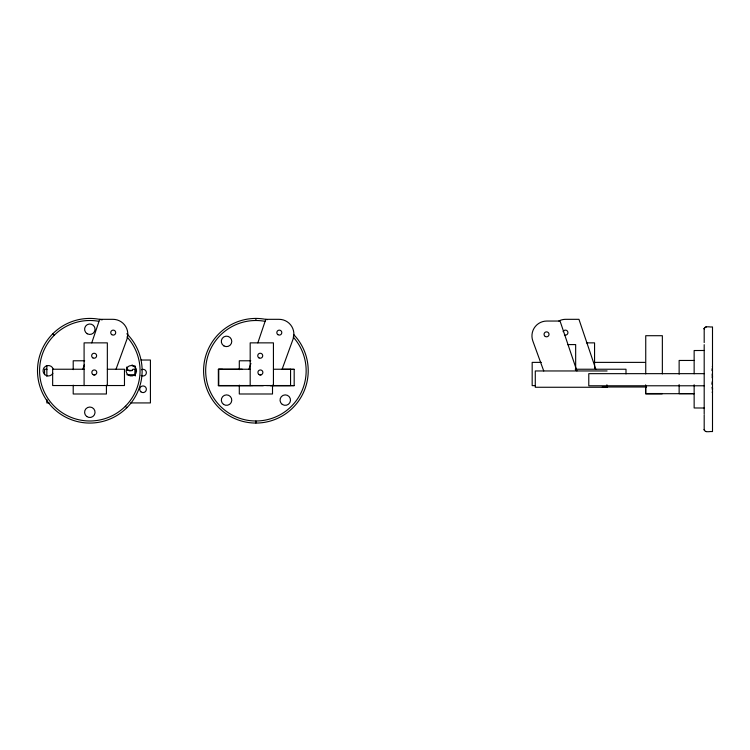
<?xml version="1.0" encoding="UTF-8"?>
<svg xmlns="http://www.w3.org/2000/svg" width="750" height="750" viewBox="0 0 750 750"><rect width="100%" height="100%" fill="white"/><g stroke="black" fill="none" stroke-linecap="round" stroke-linejoin="round"><path stroke-width="1.12" d="M263.287 385.725L218.353 385.631L218.353 369.328L242.194 369.244M270.338 385.716L294.178 385.631L294.178 369.328L282.984 369.262M712.359 384.141L712.359 381.637L712.359 384.778L712.359 382.95M704.194 414.778L704.194 429.469C704.634 433.266 710.391 431.034 712.5 431.569L712.5 326.934C710.381 327.488 704.681 325.238 704.194 329.016L704.194 342.581M712.5 389.569L712.359 387.084L712.359 388.144A3.319 2.212 19.1 0 1 712.359 389.578M712.359 370.35L712.359 368.494L712.359 370.847L712.359 369.872M712.5 388.153L712.5 389.128M704.278 328.453L704.531 327.881M82.847 369.234L84.347 364.8M91.753 342.863L99.703 319.322L112.95 319.322A14.869 14.869 0 0 1 126.919 339.272L116.016 369.234M248.944 369.234L250.912 363.394M257.841 342.863L265.791 319.322L279.037 319.322A14.869 14.869 0 0 1 293.006 339.272L282.113 369.234M712.359 366.9L712.359 366.478M705.506 327.084L706.275 326.934M294.178 369.328L289.997 369.366M218.353 385.631L252.741 385.547M704.194 350.484L694.144 350.531L694.144 373.772M586.425 342.863L594.562 342.863L594.562 368.316M567.525 344.587L575.662 344.587L575.662 370.041M141.113 360.028L150.422 360.028L150.422 402.928L130.641 402.928M694.144 360.459L679.134 360.459L679.134 374.203M84.666 360.778L73.209 360.778L73.209 369.637M250.753 360.778L239.297 360.778L239.297 369.637M541.322 362.381L532.172 362.381L532.172 385.631L535.341 385.631M593.934 362.381L644.747 362.381M135.075 365.925L132.975 365.925A3.319 3.319 0 0 0 132.075 364.922M84.094 369.234L52.659 369.234L52.659 385.538L124.472 385.538L124.472 369.234L107.344 369.234M250.181 369.234L218.747 369.234L218.747 385.538L290.559 385.538L290.559 369.234L273.431 369.234M575.222 369.234L625.997 369.234L625.997 373.894M607.097 370.959L535.284 370.959L535.284 387.262L607.097 387.262M704.194 373.659L588.778 373.659L588.778 385.781L704.194 385.781M126.825 374.728L133.416 374.728M602.241 387L646.575 387M662.353 393.534L645.741 393.534L645.741 386.597M645.666 393.722L662.278 393.722M49.181 402.928L46.856 402.928L46.856 399.45M266.578 385.547L294.178 385.631M222.647 369.366L218.353 369.328M704.194 408.019L694.144 407.972L694.144 384.741M706.275 431.569L705.675 431.475M126.825 370.069L132.3 370.603M52.828 333.759L54.291 335.222M125.344 406.275L126.806 407.738M704.419 430.434L704.194 429.469L704.278 430.05M543.741 370.959L532.837 340.997A14.869 14.869 0 0 1 546.806 321.047L560.053 321.047L576.909 370.959M595.809 369.234L578.953 319.322L565.706 319.322A14.869 14.869 0 0 0 558.844 321M712.359 387.094L712.5 387.628M704.194 344.662L704.194 413.85M679.134 384.609L679.134 393.675L694.144 393.675L645.628 393.722L645.628 384.862M662.353 373.875L662.353 335.709L645.741 335.709L645.741 373.875M606.909 384.778L606.909 387M273.431 385.631L273.431 342.863L250.181 342.863L250.181 385.631M272.512 385.144L272.512 393.994L239.297 393.994L239.297 385.144M255.909 318.431L255.909 320.503M255.909 420.984L255.909 423.056M135.366 366.647L135.366 375.806M135.075 375.722L135.075 369.244L132.975 369.244A3.319 3.319 0 0 1 126.825 366.975M107.344 385.631L107.344 342.863L84.094 342.863L84.094 385.631M106.425 385.144L106.425 393.994L73.209 393.994L73.209 385.144M46.856 365.831L46.856 376.266M44.559 374.644L44.559 369.244L46.669 369.244A3.319 3.319 0 0 0 46.913 369.619M563.119 331.697A2.494 2.494 0 0 1 566.4 330.319A2.494 2.494 0 0 1 567.712 333.628A2.494 2.494 0 0 1 564.375 334.875M261.253 374.766A2.522 2.494 59.4 0 1 259.547 374.775M46.669 365.925A3.319 3.319 0 0 1 46.913 365.55M141.441 369.75A3.319 3.319 0 0 1 145.688 370.65A3.319 3.319 0 0 1 145.416 374.981A3.319 3.319 0 0 1 141.094 375.347M293.569 334.434A52.322 52.322 0 0 1 278.119 418.116A52.322 52.322 0 0 1 203.906 376.472A52.322 52.322 0 0 1 267.281 319.678M293.203 337.078A50.241 50.241 0 0 1 276.703 416.484A50.241 50.241 0 0 1 206.025 376.716A50.241 50.241 0 0 1 265.322 321.394M95.156 374.766A2.522 2.494 59.4 0 1 93.45 374.775M126.816 333.75A52.322 52.322 0 0 1 112.312 417.984A52.322 52.322 0 0 1 37.781 376.153A52.322 52.322 0 0 1 102.122 319.894M52.875 373.284A5.231 5.231 0 0 1 44.7 374.541A5.231 5.231 0 0 1 45.516 366.309A5.231 5.231 0 0 1 53.278 369.159M126.975 336.928A50.241 50.241 0 0 1 110.878 416.363A50.241 50.241 0 0 1 39.984 377.109A50.241 50.241 0 0 1 98.747 321.3M704.203 328.856L704.344 328.247L704.203 328.856M712.5 376.837L712.359 378.075L712.359 373.753L712.5 376.837M712.5 391.613L712.359 392.484L712.5 391.613M545.288 336.497A2.494 2.494 0 0 0 549.028 334.341A2.494 2.494 0 0 0 545.288 332.184A2.494 2.494 0 0 0 545.288 336.497M277.809 334.603A2.494 2.494 0 0 0 281.784 332.925A2.494 2.494 0 0 0 278.344 330.319A2.494 2.494 0 0 0 277.809 334.603M259.153 374.587A2.494 2.494 0 0 0 262.884 372.431A2.494 2.494 0 0 0 259.153 370.275A2.494 2.494 0 0 0 259.153 374.587M258.984 357.9A2.494 2.494 0 0 0 262.725 355.734A2.494 2.494 0 0 0 258.984 353.578A2.494 2.494 0 0 0 258.984 357.9M140.869 391.781A3.319 3.319 0 0 0 146.306 389.887A3.319 3.319 0 0 0 141.947 386.128A3.319 3.319 0 0 0 140.869 391.781M223.931 345.919A5.231 5.231 0 0 0 231.778 341.381A5.231 5.231 0 0 0 223.931 336.853A5.231 5.231 0 0 0 223.931 345.919M223.537 404.381A5.231 5.231 0 0 0 231.759 400.575A5.231 5.231 0 0 0 224.353 395.363A5.231 5.231 0 0 0 223.537 404.381M282.253 404.381A5.231 5.231 0 0 0 290.475 400.575A5.231 5.231 0 0 0 283.069 395.363A5.231 5.231 0 0 0 282.253 404.381M111.712 334.603A2.494 2.494 0 0 0 115.697 332.925A2.494 2.494 0 0 0 112.256 330.319A2.494 2.494 0 0 0 111.712 334.603M93.066 374.587A2.494 2.494 0 0 0 96.797 372.431A2.494 2.494 0 0 0 93.066 370.275A2.494 2.494 0 0 0 93.066 374.587M92.897 357.9A2.494 2.494 0 0 0 96.628 355.734A2.494 2.494 0 0 0 92.897 353.578A2.494 2.494 0 0 0 92.897 357.9M86.747 416.503A5.231 5.231 0 0 0 95.025 412.809A5.231 5.231 0 0 0 87.684 407.494A5.231 5.231 0 0 0 86.747 416.503M128.269 374.981A5.231 5.231 0 0 0 136.547 371.288A5.231 5.231 0 0 0 129.206 365.972A5.231 5.231 0 0 0 128.269 374.981M87.206 333.75A5.231 5.231 0 0 0 95.053 329.222A5.231 5.231 0 0 0 87.206 324.694A5.231 5.231 0 0 0 87.206 333.75"/></g></svg>
